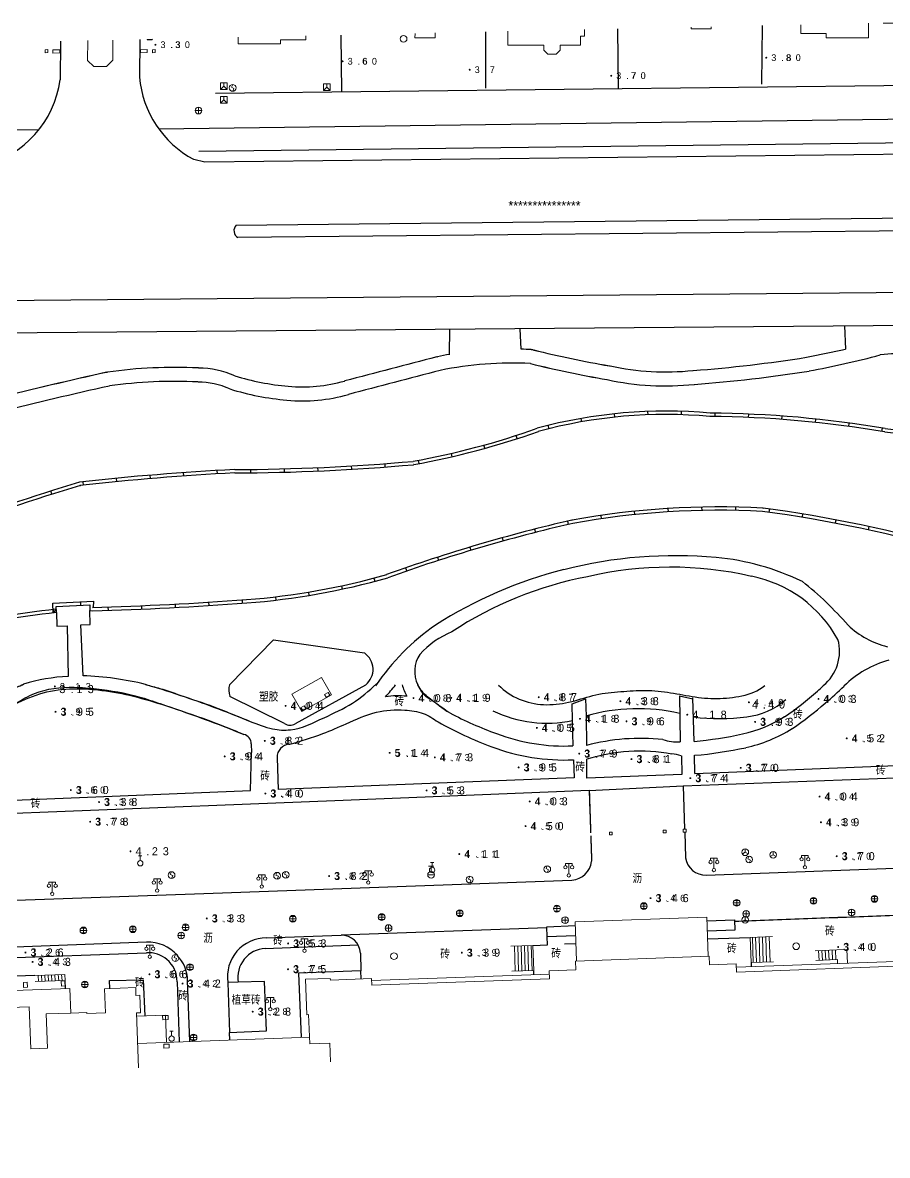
# Model space of a CAD drawing. Header units: metres. Extents: x 342272 to 345188, y 671156 to 672490.
# Drawn here: x 342982.9 to 343111.5, y 671813.3 to 671981.7 of the extents above; entities that cross this region are included whole.
import ezdxf

# ---------------------------------------------------------------- set-up
doc = ezdxf.new("R2010")
doc.units = ezdxf.units.M
doc.header["$LTSCALE"] = 0.5
doc.header["$MEASUREMENT"] = 0
doc.layers.add('00-地形', color=251, linetype='Continuous')
doc.layers.add('00-现状标高', color=2, linetype='Continuous', lineweight=0, plot=False)
for name, color, linetype, lineweight in [('公共设施纪念物', 8, 'Continuous', 0), ('普通房屋', 8, 'Continuous', 0), ('通讯及其他管线设施', 252, 'Continuous', 0)]:
    doc.layers.add(name, color=color, linetype=linetype, lineweight=lineweight)
doc.styles.add('Style-MCS_Chinese1', font='MCS_Chinese1.shx', dxfattribs={"bigfont": 'MCS_Chinese1big.shx'})
doc.styles.add('正等线体2.0', font='MCS_Chinese1.shx', dxfattribs={"height": 2, "bigfont": 'MCS_Chinese1big.shx'})
doc.styles.add('正等线体2.4', font='MCS_Chinese1.shx', dxfattribs={"height": 2.4, "bigfont": 'MCS_Chinese1big.shx'})
doc.styles.add('细等线体3.0', font='MCS_Chinese1.shx', dxfattribs={"height": 3, "bigfont": 'MCS_Chinese1big.shx'})

# ---------------------------------------------------------------- blocks, each defined once
blk = doc.blocks.new('174602_1')
at = {"layer": '通讯及其他管线设施', "linetype": 'Continuous', "lineweight": 0}
for p, q in [((-1, 1), (-1, -1)), ((1, 1), (-1, 1)), ((-1, -1), (0, 0)), ((0, 0), (0, 1)), ((0, 0), (1, -1)), ((1, -1), (1, 1)), ((-1, -1), (1, -1))]:
    blk.add_line(p, q, dxfattribs=at)
blk = doc.blocks.new('174200_1')
at = {"layer": '通讯及其他管线设施', "linetype": 'Continuous', "lineweight": 0}
for p, q in [((-1, 0), (1, 0)), ((0, 1), (0, -1))]:
    blk.add_line(p, q, dxfattribs=at)
blk.add_circle((0, 0), 1, dxfattribs=at)
blk = doc.blocks.new('174700_1')
at = {"layer": '通讯及其他管线设施', "linetype": 'Continuous', "lineweight": 0}
for p, q in [((0, 1), (-0.38, 0.18)), ((-0.38, 0.18), (0.38, -0.18)), ((0, -1), (0.38, -0.18))]:
    blk.add_line(p, q, dxfattribs=at)
blk.add_circle((0, 0), 1, dxfattribs=at)
blk = doc.blocks.new('155210')
at = {"layer": '公共设施纪念物', "linetype": 'Continuous', "lineweight": 0}
for p, q in [((-1, 2.9), (-1, 3.5)), ((-1, 3.5), (1, 3.5)), ((0, 0.5), (0, 3.5)), ((1, 3.5), (1, 2.9))]:
    blk.add_line(p, q, dxfattribs=at)
for centre in [(-1, 2.4), (0, 0), (1, 2.4)]:
    blk.add_circle(centre, 0.5, dxfattribs=at)
blk = doc.blocks.new('175200_1')
at = {"layer": '通讯及其他管线设施', "linetype": 'Continuous', "lineweight": 0}
for p, q in [((-1, 0), (1, 0)), ((-0.8, 2.6), (0.8, 2.6)), ((0, 1), (0, 2.6))]:
    blk.add_line(p, q, dxfattribs=at)
blk.add_circle((0, 0), 1, dxfattribs=at)
blk = doc.blocks.new('174201_1')
at = {"layer": '通讯及其他管线设施', "linetype": 'Continuous', "lineweight": 0}
for p, q in [((-1, 0), (1, 0)), ((-0.7, 0.7), (0.7, 0.7)), ((0, -1), (0, 1)), ((-0.7, -0.7), (0.7, -0.7))]:
    blk.add_line(p, q, dxfattribs=at)
blk.add_circle((0, 0), 1, dxfattribs=at)
blk = doc.blocks.new('174601_1')
at = {"layer": '通讯及其他管线设施', "linetype": 'Continuous', "lineweight": 0}
for q in [(-0.87, -0.5), (0, 1), (0.87, -0.5)]:
    blk.add_line((0, 0), q, dxfattribs=at)
blk.add_circle((0, 0), 1, dxfattribs=at)
blk = doc.blocks.new('213400_3')
at = {"layer": '00-现状标高', "linetype": 'Continuous', "lineweight": 0}
h = blk.add_hatch(color=256, dxfattribs=at)
edge = h.paths.add_edge_path()
edge.add_arc((0, 0), 0.3, 0, 360)
blk = doc.blocks.new('175300_1')
at = {"layer": '通讯及其他管线设施', "linetype": 'Continuous', "lineweight": 0}
for p, q in [((-0.5, 2.2), (0.5, 2.2)), ((0, 0.8), (0, 2.2))]:
    blk.add_line(p, q, dxfattribs=at)
blk.add_circle((0, 0), 0.8, dxfattribs=at)
blk = doc.blocks.new('174900_1')
at = {"layer": '通讯及其他管线设施', "linetype": 'Continuous', "lineweight": 0}
blk.add_circle((0, 0), 1, dxfattribs=at)

msp = doc.modelspace()

# ---------------------------------------------------------------- linework, layer by layer
at = {"layer": '00-地形', "lineweight": -3}
for p, q in [((343071.49, 671971.93), (343071.39, 671980.81)), ((343092.85, 671981.29), (343092.79, 671972.57)), ((343000.3, 671979.24), (343000.27, 671973.64)), ((343001.38, 671979.26), (343001.38, 671979.23)), ((343001.38, 671979.23), (343002.16, 671979.21)), ((343002.16, 671979.21), (343002.17, 671979.28)), ((343030.33, 671971.46), (343030.23, 671979.9)), ((343051.78, 671972), (343051.78, 671980.38)), ((342988.49, 671978.98), (342988.47, 671973.25)), ((343011.55, 671971.23), (343145.78, 671972.77)), ((343165.2, 671968.07), (343003.16, 671965.88)), ((342874.03, 671964.96), (342985.33, 671965.86)), ((343009.09, 671962.6), (343163.59, 671964.5)), ((343010, 671961.03), (343151.6, 671962.65)), ((343008.32, 671961.42), (343010, 671961.03)), ((343014.63, 671951.63), (343160.11, 671953.22)), ((343160.21, 671951.25), (343014.89, 671949.77)), ((343165.63, 671942.04), (342851.32, 671939.21)), ((343165.64, 671937.14), (342851, 671934.43)), ((343046.39, 671932.39), (343046.44, 671936.19)), ((343057.01, 671933.17), (343056.87, 671936.2)), ((343105.29, 671933.19), (343105.19, 671936.62)), ((343044.46, 671932.02), (343044.51, 671932.03)), ((343044.51, 671932.03), (343044.56, 671932.04)), ((343058.52, 671933.11), (343058.72, 671933.1)), ((343058.72, 671933.1), (343058.91, 671933.05)), ((343070.14, 671930.7), (343070.19, 671930.69)), ((343070.19, 671930.69), (343070.24, 671930.68)), ((342995.33, 671929.73), (342995.41, 671929.74)), ((342995.41, 671929.74), (342995.49, 671929.76)), ((343082.56, 671930), (343082.59, 671930)), ((343082.59, 671930), (343082.63, 671930.01)), ((343022.38, 671927.66), (343022.39, 671927.66)), ((343022.38, 671927.66), (343022.38, 671927.66)), ((343030.76, 671928.43), (343030.78, 671928.44)), ((343030.78, 671928.44), (343030.8, 671928.44)), ((343070.95, 671923.06), (343070.89, 671923.56)), ((343075.9, 671923.41), (343075.88, 671923.91)), ((343080.86, 671923.42), (343080.88, 671923.92)), ((343085.87, 671923.15), (343085.87, 671923.65)), ((343090.85, 671923.01), (343090.87, 671923.51)), ((343061.17, 671921.35), (343061.05, 671921.83)), ((343066.03, 671922.37), (343065.94, 671922.86)), ((343085.15, 671923.15), (343085.11, 671923.15)), ((343095.82, 671922.72), (343095.86, 671923.22)), ((343100.79, 671922.28), (343100.84, 671922.78)), ((343105.74, 671921.69), (343105.81, 671922.18)), ((343056.44, 671919.87), (343056.28, 671920.35)), ((343059.56, 671920.93), (343059.59, 671920.94)), ((343110.67, 671920.93), (343110.75, 671921.43)), ((343111.11, 671920.86), (343111.09, 671920.86)), ((343051.63, 671918.43), (343051.49, 671918.91)), ((343046.76, 671917.18), (343046.65, 671917.67)), ((343011.84, 671914.63), (343011.81, 671915.13)), ((343016.81, 671914.78), (343016.81, 671915.28)), ((343021.82, 671914.88), (343021.81, 671915.38)), ((343026.82, 671915.06), (343026.8, 671915.56)), ((343031.83, 671915.31), (343031.8, 671915.81)), ((343036.82, 671915.65), (343036.78, 671916.15)), ((343041.06, 671916), (343041.01, 671916)), ((343041.85, 671916.15), (343041.76, 671916.64)), ((342991.94, 671912.96), (342991.88, 671913.46)), ((342996.9, 671913.47), (342996.86, 671913.97)), ((343001.88, 671913.92), (343001.84, 671914.42)), ((343006.86, 671914.31), (343006.82, 671914.81)), ((343014.42, 671914.77), (343014.44, 671914.77)), ((342987.24, 671911.61), (342987.08, 671912.08)), ((342987.24, 671911.61), (342987.08, 671912.08)), ((342991.4, 671912.9), (342991.49, 671912.92)), ((343068.87, 671908.45), (343068.94, 671907.95)), ((343073.85, 671909.06), (343073.9, 671908.57)), ((343078.85, 671909.48), (343078.89, 671908.98)), ((343083.87, 671909.69), (343083.88, 671909.19)), ((343088.89, 671909.69), (343088.88, 671909.19)), ((343092.95, 671909.55), (343093, 671909.55)), ((343093.94, 671909.42), (343093.87, 671908.92)), ((343098.89, 671908.66), (343098.81, 671908.17)), ((343063.9, 671907.59), (343064.01, 671907.11)), ((343064.58, 671907.75), (343064.6, 671907.76)), ((343103.83, 671907.78), (343103.73, 671907.29)), ((343108.74, 671906.79), (343108.63, 671906.3)), ((343054.19, 671905.11), (343054.33, 671904.63)), ((343059.03, 671906.4), (343059.16, 671905.92)), ((343049.38, 671903.72), (343049.52, 671903.24)), ((343044.6, 671902.23), (343044.75, 671901.76)), ((343039.84, 671900.64), (343040.01, 671900.17)), ((343035.12, 671899.13), (343035.25, 671898.65)), ((343037.05, 671899.66), (343037.02, 671899.65)), ((343025.39, 671897.05), (343025.47, 671896.55)), ((343030.28, 671897.98), (343030.39, 671897.49)), ((342987.35, 671895.39), (342993.41, 671895.7)), ((342987.4, 671893.98), (342987.35, 671895.39)), ((342987.86, 671894.92), (342992.89, 671895.17)), ((342987.9, 671894), (342987.86, 671894.92)), ((342991.47, 671895.6), (342991.5, 671895.1)), ((342992.89, 671895.17), (342992.85, 671894.29)), ((342993.41, 671895.7), (342993.37, 671894.76)), ((342995.56, 671894.83), (342995.58, 671894.33)), ((343000.55, 671895.01), (343000.57, 671894.51)), ((343005.54, 671895.25), (343005.57, 671894.75)), ((343010.53, 671895.53), (343010.56, 671895.04)), ((343015.51, 671895.88), (343015.55, 671895.38)), ((343016.18, 671895.93), (343016.18, 671895.93)), ((343020.47, 671896.35), (343020.52, 671895.85)), ((342987.85, 671894.49), (342987.4, 671893.98)), ((342987.41, 671894.44), (342987.46, 671893.95)), ((342987.9, 671894), (342987.98, 671891.96)), ((342992.85, 671894.29), (342993.26, 671894.27)), ((342992.93, 671892.23), (342992.85, 671894.29)), ((342993.29, 671894.77), (342993.25, 671894.77)), ((342993.37, 671894.76), (342993.29, 671894.77)), ((342987.98, 671891.96), (342989.5, 671892.02)), ((342989.5, 671892.02), (342989.65, 671884.51)), ((342991.53, 671892.17), (342992.93, 671892.23)), ((342991.86, 671884.6), (342991.53, 671892.17)), ((343013.66, 671883.26), (343020.21, 671889.92)), ((343020.21, 671889.92), (343033.71, 671887.99)), ((343013.66, 671883.26), (343013.69, 671883.29)), ((343033.86, 671883.21), (343023.42, 671877.46)), ((343053.67, 671883.22), (343054, 671882.89)), ((343092.87, 671882.86), (343093.25, 671883.14)), ((343021.84, 671877.49), (343013.72, 671881.54)), ((343054, 671882.89), (343054.35, 671882.58)), ((343054.35, 671882.58), (343054.72, 671882.29)), ((343054.72, 671882.29), (343055.1, 671882.02)), ((343055.1, 671882.02), (343055.49, 671881.76)), ((343055.49, 671881.76), (343055.9, 671881.53)), ((343055.9, 671881.53), (343056.31, 671881.31)), ((343056.31, 671881.31), (343056.74, 671881.12)), ((343066.35, 671881.29), (343066.79, 671881.42)), ((343066.79, 671881.42), (343067.24, 671881.54)), ((343067.24, 671881.54), (343067.69, 671881.66)), ((343067.69, 671881.66), (343068.14, 671881.77)), ((343068.14, 671881.77), (343068.59, 671881.87)), ((343068.59, 671881.87), (343069.05, 671881.95)), ((343069.05, 671881.95), (343069.51, 671882.02)), ((343069.51, 671882.02), (343069.97, 671882.07)), ((343069.97, 671882.07), (343070.43, 671882.12)), ((343070.43, 671882.12), (343070.89, 671882.17)), ((343070.89, 671882.17), (343071.36, 671882.21)), ((343071.36, 671882.21), (343071.83, 671882.24)), ((343071.83, 671882.24), (343072.29, 671882.28)), ((343072.29, 671882.28), (343072.76, 671882.31)), ((343072.76, 671882.31), (343073.22, 671882.35)), ((343073.22, 671882.35), (343073.69, 671882.38)), ((343073.69, 671882.38), (343074.15, 671882.4)), ((343074.15, 671882.4), (343074.62, 671882.42)), ((343074.62, 671882.42), (343075.08, 671882.43)), ((343075.08, 671882.43), (343075.55, 671882.43)), ((343075.55, 671882.43), (343076.01, 671882.42)), ((343076.01, 671882.42), (343076.47, 671882.4)), ((343076.47, 671882.4), (343076.93, 671882.37)), ((343076.93, 671882.37), (343077.4, 671882.33)), ((343077.4, 671882.33), (343077.86, 671882.28)), ((343077.86, 671882.28), (343078.32, 671882.22)), ((343078.32, 671882.22), (343078.78, 671882.15)), ((343078.78, 671882.15), (343079.24, 671882.08)), ((343079.24, 671882.08), (343079.7, 671882)), ((343079.7, 671882), (343080.16, 671881.93)), ((343080.16, 671881.93), (343080.62, 671881.84)), ((343080.56, 671881.59), (343082.55, 671881.16)), ((343080.56, 671881.59), (343080.67, 671874.76)), ((343080.62, 671881.84), (343081.08, 671881.76)), ((343081.08, 671881.76), (343081.54, 671881.68)), ((343081.54, 671881.68), (343082, 671881.6)), ((343082, 671881.6), (343082.46, 671881.53)), ((343082.46, 671881.53), (343082.92, 671881.46)), ((343082.74, 671874.84), (343082.55, 671881.34)), ((343082.92, 671881.46), (343083.39, 671881.39)), ((343083.39, 671881.39), (343083.85, 671881.33)), ((343083.85, 671881.33), (343084.31, 671881.29)), ((343087.56, 671881.29), (343088.02, 671881.34)), ((343088.02, 671881.34), (343088.48, 671881.39)), ((343088.48, 671881.39), (343088.95, 671881.46)), ((343088.95, 671881.46), (343089.41, 671881.53)), ((343089.41, 671881.53), (343089.87, 671881.62)), ((343089.87, 671881.62), (343090.33, 671881.72)), ((343090.33, 671881.72), (343090.77, 671881.85)), ((343090.77, 671881.85), (343091.22, 671882)), ((343091.22, 671882), (343091.65, 671882.17)), ((343091.65, 671882.17), (343092.07, 671882.37)), ((343092.07, 671882.37), (343092.48, 671882.6)), ((343092.48, 671882.6), (343092.87, 671882.86)), ((343056.74, 671881.12), (343057.17, 671880.95)), ((343057.17, 671880.95), (343057.62, 671880.8)), ((343057.62, 671880.8), (343058.07, 671880.66)), ((343058.07, 671880.66), (343058.52, 671880.55)), ((343058.52, 671880.55), (343058.98, 671880.46)), ((343058.98, 671880.46), (343059.44, 671880.39)), ((343059.44, 671880.39), (343059.91, 671880.34)), ((343059.91, 671880.34), (343060.37, 671880.31)), ((343060.37, 671880.31), (343060.84, 671880.3)), ((343060.84, 671880.3), (343061.31, 671880.31)), ((343061.31, 671880.31), (343061.77, 671880.33)), ((343061.77, 671880.33), (343062.24, 671880.37)), ((343062.24, 671880.37), (343062.71, 671880.42)), ((343062.71, 671880.42), (343063.17, 671880.49)), ((343063.17, 671880.49), (343063.64, 671880.57)), ((343063.64, 671880.57), (343064.09, 671880.67)), ((343064.09, 671880.67), (343064.55, 671880.78)), ((343064.55, 671880.78), (343065, 671880.89)), ((343064.59, 671880.44), (343066.57, 671881.15)), ((343064.66, 671877.95), (343064.59, 671880.44)), ((343065, 671880.89), (343065.45, 671881.02)), ((343065.45, 671881.02), (343065.9, 671881.15)), ((343065.9, 671881.15), (343066.35, 671881.29)), ((343066.57, 671881.15), (343066.67, 671878.61)), ((343084.31, 671881.29), (343084.77, 671881.25)), ((343084.77, 671881.25), (343085.23, 671881.23)), ((343085.23, 671881.23), (343085.7, 671881.22)), ((343085.7, 671881.22), (343086.16, 671881.22)), ((343086.16, 671881.22), (343086.63, 671881.23)), ((343086.63, 671881.23), (343087.09, 671881.26)), ((343087.09, 671881.26), (343087.56, 671881.29)), ((343064.74, 671874.17), (343064.66, 671877.95)), ((343066.67, 671878.61), (343066.75, 671874.22)), ((343097.34, 671876.74), (343097.36, 671876.76)), ((343097.36, 671876.76), (343097.39, 671876.78)), ((343016.76, 671867.52), (343016.94, 671873.21)), ((343016.88, 671874.46), (343016.94, 671873.21)), ((343082.84, 671870.07), (343154.86, 671872.94)), ((343090.42, 671873.9), (343090.42, 671873.9)), ((343090.42, 671873.9), (343090.42, 671873.9)), ((343020.73, 671872.41), (343020.9, 671867.67)), ((343064.81, 671872.09), (343064.9, 671869.43)), ((343066.8, 671869.39), (343066.79, 671872.18)), ((343080.85, 671872.68), (343080.92, 671869.93)), ((343082.84, 671870.07), (343082.82, 671872.77)), ((343080.92, 671869.93), (343066.8, 671869.39)), ((343081.12, 671868.22), (343152.92, 671870.99)), ((343064.9, 671869.43), (343020.9, 671867.67)), ((343067.14, 671867.53), (343081.12, 671868.22)), ((343081.12, 671868.22), (343081.34, 671861.76)), ((342957.36, 671865.11), (342986.49, 671866.28)), ((342986.49, 671866.28), (343016.76, 671867.52)), ((343029.31, 671866.05), (343067.14, 671867.56)), ((342989.2, 671864.47), (343029.31, 671866.05)), ((342956.39, 671863.17), (342989.2, 671864.47)), ((343081.35, 671861.33), (343081.48, 671857.52)), ((343084.54, 671854.94), (343140.13, 671856.98)), ((343011.2, 671852.27), (343064.58, 671854.21)), ((342959.36, 671850.41), (343011.2, 671852.27)), ((343084.66, 671848.15), (343088.75, 671848.3)), ((343088.75, 671848.3), (343088.82, 671846.76)), ((343019.15, 671845.6), (343030.26, 671846)), ((343060.85, 671847.09), (343030.26, 671846)), ((343060.84, 671847.28), (343065.08, 671847.44)), ((343060.89, 671845.76), (343060.84, 671847.28)), ((343088.82, 671846.76), (343084.72, 671846.61)), ((343001.28, 671844.97), (342966.14, 671843.68)), ((343018.94, 671844.05), (343032.78, 671844.56)), ((343058.76, 671844.49), (343060.92, 671844.59)), ((343065.13, 671845.91), (343060.89, 671845.76)), ((343060.92, 671844.59), (343060.89, 671845.76)), ((343063.49, 671844.72), (343065.17, 671844.77)), ((343084.76, 671845.46), (343091.08, 671845.67)), ((342965.17, 671842.09), (343001.31, 671843.4)), ((343033.11, 671843.35), (343033.18, 671840.7)), ((343091.22, 671841.95), (343091.24, 671841.32)), ((342984.71, 671840.03), (342965.35, 671839.36)), ((342989.24, 671838.09), (342989.2, 671839.28)), ((342995.8, 671839.26), (343000.81, 671839.36)), ((342995.85, 671838.08), (342995.8, 671839.26)), ((343000.81, 671839.36), (343001.04, 671834.01)), ((343007.76, 671830.21), (343007.42, 671839.27)), ((343033.18, 671840.7), (343023.93, 671840.38)), ((343023.93, 671840.38), (343024.31, 671830.81)), ((343033.23, 671839.51), (343033.18, 671840.7)), ((343058.92, 671840.15), (343058.9, 671840.76)), ((343005.85, 671839.1), (343006.14, 671830.15)), ((343014.93, 671839.02), (343013.38, 671839)), ((343013.38, 671839), (343013.63, 671831.52)), ((343018.85, 671839.12), (343014.93, 671839.02)), ((343019.13, 671831.78), (343018.85, 671839.12)), ((343013.63, 671831.52), (343019.13, 671831.78)), ((343013.69, 671830.42), (343013.63, 671831.52))]:
    msp.add_line(p, q, dxfattribs=at)
for centre, radius, start, end in [((342973.4, 671975.28), 15.2, 283.7393, 352.3336), ((343015.43, 671974.86), 15.21, 184.6107, 242.11), ((343015.52, 671950.81), 1.21, 137.1499, 238.741), ((343764.52, 669153.74), 2870.08, 104.52991, 104.81194), ((343764.33, 669154.48), 2869.31, 104.52988, 104.81197), ((343055.66, 671878.7), 54.49, 99.7881, 101.7502), ((343055.66, 671878.7), 54.49, 99.788, 101.7503), ((343055.66, 671878.7), 54.49, 86.9867, 88.5746), ((343055.66, 671878.7), 54.49, 86.9867, 88.5746), ((343096.61, 672085.04), 156.59, 256.0704, 260.2687), ((343096.61, 672085.03), 156.59, 256.0704, 260.2687), ((343067.66, 672131.35), 201.9, 274.2508, 279.0699), ((343067.66, 672131.35), 201.9, 274.2508, 279.0699), ((343069.29, 672090.72), 161.59, 280.7704, 282.8724), ((343069.29, 672090.72), 161.59, 280.7704, 282.8724), ((343069.29, 672090.72), 163.67, 280.7595, 284.5628), ((343069.29, 672090.72), 163.67, 280.7595, 284.5628), ((343113.02, 671914.98), 17.52, 69.3514, 98.4617), ((343113.02, 671914.98), 17.52, 69.3514, 98.4616), ((343005.51, 671858.38), 72.08, 87.2144, 97.9928), ((343005.51, 671858.38), 72.08, 87.2145, 97.9927), ((343008.96, 671916.95), 13.42, 65.8931, 89.7668), ((343008.96, 671916.95), 13.42, 65.8931, 89.7668), ((343055.66, 671878.7), 52.41, 86.9868, 101.7502), ((343055.66, 671878.7), 52.41, 86.9867, 101.7503), ((343096.61, 672085.04), 158.67, 256.0704, 260.2687), ((343096.61, 672085.03), 158.67, 256.0704, 260.2687), ((343078.49, 671968.16), 38.37, 257.5853, 276.0951), ((343078.49, 671968.16), 38.37, 257.5853, 276.0951), ((343144.24, 671262.21), 683.93, 102.57567, 103.97752), ((343144.24, 671262.19), 683.94, 102.57569, 103.9775), ((343025.83, 671966.62), 39.11, 253.0659, 264.9315), ((343025.83, 671966.62), 39.11, 253.0659, 264.9315), ((343764.24, 669154.83), 2866.87, 104.52986, 104.81199), ((343764.33, 669154.48), 2867.23, 104.52988, 104.81197), ((343078.49, 671968.16), 40.45, 257.5853, 276.0951), ((343078.49, 671968.16), 40.45, 257.5853, 276.0951), ((343067.66, 672131.35), 203.98, 274.2508, 279.0785), ((343067.66, 672131.35), 203.98, 274.2508, 279.0785), ((343144.24, 671262.21), 681.84, 102.57567, 103.97823), ((343144.24, 671262.19), 681.86, 102.57569, 103.97821), ((343005.51, 671858.38), 70, 87.1752, 97.9927), ((343005.51, 671858.38), 70, 87.1752, 97.9927), ((343008.96, 671916.95), 11.34, 65.2703, 89.9929), ((343008.96, 671916.95), 11.34, 65.2703, 89.9929), ((343025.83, 671966.62), 41.19, 252.8745, 264.9315), ((343025.83, 671966.62), 41.19, 252.8745, 264.9315), ((343024.5, 671950.39), 22.83, 264.6829, 285.9017), ((343024.5, 671950.39), 24.91, 264.6829, 285.9017), ((343024.5, 671950.39), 24.91, 264.6829, 285.9017), ((343078.51, 671851.15), 72.81, 84.762, 105.1936), ((343078.51, 671851.15), 72.31, 84.762, 105.1936), ((343084.08, 671763), 160.66, 80.2919, 89.6183), ((343084.08, 671763), 160.16, 80.2919, 89.6183), ((343019.74, 672033.3), 118.72, 280.3002, 289.5292), ((343019.74, 672033.3), 119.22, 280.3002, 289.5292), ((343095.66, 671800.66), 121.18, 64.0441, 82.6741), ((343095.66, 671800.66), 121.68, 64.0441, 82.6741), ((343033.83, 671532.76), 383, 92.9057, 96.3681), ((343013.35, 672226.3), 311.04, 270.1968, 275.0947), ((343013.35, 672226.3), 311.54, 270.1968, 275.0947), ((343072.35, 671643.09), 282.18, 106.682, 111.1041), ((343033.83, 671532.76), 382.5, 92.9057, 96.3681), ((343072.35, 671643.09), 281.68, 106.682, 111.1041), ((343086.55, 671785.82), 123.89, 87.0353, 100.2038), ((343086.55, 671785.82), 123.39, 87.0353, 100.2038), ((343065.1, 671704.13), 206.8, 74.0786, 82.2666), ((343065.1, 671704.13), 207.3, 74.0786, 82.2666), ((343119.1, 671671.43), 242.53, 102.9922, 109.7826), ((343119.1, 671671.43), 242.03, 102.9922, 109.7826), ((343080.03, 671834.63), 67.83, 84.9144, 104.2332), ((343082.43, 671864.65), 37.72, 64.2022, 84.499), ((343079.79, 671836.27), 66.19, 104.3781, 122.4365), ((343079.25, 671846.87), 53.88, 77.0879, 103.2337), ((343007.88, 672002.55), 106.95, 274.4492, 285.8269), ((343007.88, 672002.55), 107.45, 274.4492, 285.8269), ((343077.23, 671844.83), 55.46, 100.7206, 123.371), ((343087.63, 671880.92), 18.83, 28.8126, 78.8063), ((343067.19, 671858.72), 50.93, 40.9728, 51.567), ((342981.17, 672361.73), 467.11, 271.4814, 274.2976), ((342981.17, 672361.73), 467.61, 271.4814, 274.2976), ((343009.28, 671700.35), 195.32, 96.3003, 101.3198), ((343009.28, 671700.35), 194.82, 96.3003, 101.3198), ((343064.18, 671863.55), 34.82, 124.8405, 145.7922), ((343114.74, 671901.83), 13.31, 226.8837, 255.8772), ((343051.85, 671878.83), 13.34, 112.581, 137.8592), ((343097.81, 671888.23), 6.57, 309.0767, 15.6511), ((343032.05, 671885.55), 2.95, 308.8777, 55.7428), ((343045.66, 671885.27), 4.48, 145.8283, 206.9254), ((343115.61, 671872.4), 15.02, 105.0895, 134.7366), ((342990.84, 671858.27), 26.26, 92.6092, 107.3129), ((342990.21, 671838.25), 46.38, 76.3249, 87.9575), ((343016.11, 671882.48), 2.57, 162.2082, 201.3763), ((343032.28, 671884.69), 2.17, 316.7173, 318.2566), ((343018.49, 671898.96), 25.33, 316.3811, 321.646), ((343050, 671886.82), 11.27, 198.4815, 207.8289), ((343093.36, 671891.31), 11.87, 310.6841, 316.395), ((343075.09, 671913.18), 42.47, 309.7509, 314.8503), ((343038.72, 671867.04), 14.57, 84.8657, 97.4699), ((343071.01, 671915.94), 45.12, 303.9579, 311.8141), ((343074.41, 671851.35), 28.34, 77.3672, 105.8529), ((343089.34, 671889.08), 10.66, 276.6528, 311.2467), ((343068.22, 671919.56), 51.78, 304.2868, 311.086), ((343068.22, 671919.56), 51.78, 304.2868, 311.086), ((343071.27, 671925.81), 52.93, 242.0009, 250.246), ((343060.85, 671895.95), 18.4, 244.0712, 281.9369), ((343086.55, 671908.25), 30.03, 262.5869, 277.7132), ((343085.75, 671895.1), 19.6, 282.4253, 302.2533), ((343022.65, 671878.64), 1.41, 234.5998, 302.8739), ((343074.47, 671931.33), 61.32, 240.93, 249.1611), ((343085.75, 671895.1), 21.7, 282.4253, 302.2533), ((343085.75, 671895.1), 21.7, 282.4253, 302.2533), ((343015.47, 671874.5), 1.41, 358.5413, 76.5263), ((343063.55, 671903.22), 29.07, 249.5033, 272.3292), ((343074.8, 671844.35), 30.94, 83.8597, 105.0845), ((343080.38, 671882.2), 7.45, 252.2995, 272.2805), ((343077.61, 671932.45), 57.84, 275.0834, 282.3362), ((343022.67, 671872.47), 1.95, 92.0979, 181.7667), ((343063.5, 671903.2), 31.13, 249.6062, 272.4067), ((343074.72, 671846.73), 26.65, 79.8443, 107.3152), ((343079.33, 671868.83), 4.14, 68.5107, 88.8163), ((343077.67, 671933.32), 60.77, 274.8604, 282.1132), ((343077.67, 671933.32), 60.77, 274.8604, 282.1132), ((343064.36, 671857.37), 3.17, 274.0685, 353.2361), ((343084.47, 671857.97), 3.03, 188.5338, 271.2809), ((343030.33, 671843.22), 2.79, 2.6709, 91.547), ((343030.33, 671843.22), 2.79, 2.6708, 91.5471), ((343001.53, 671839.14), 5.84, 41.6409, 92.4724), ((343019.13, 671839.8), 5.8, 89.794, 187.9665), ((343019.13, 671839.8), 5.8, 89.7939, 187.9665), ((343001.58, 671839.16), 4.25, 49.6109, 93.7545), ((343001.78, 671839.15), 5.64, 1.2311, 43.2789), ((343019.21, 671839.73), 4.33, 93.5258, 189.4232), ((343001.79, 671839.23), 4.06, 358.1464, 51.2628)]:
    msp.add_arc(centre, radius, start, end, dxfattribs=at)
for points in [[(342977.91, 671880.7), (342978.9, 671881.28), (342980.56, 671882.24), (342982.32, 671883.05), (342983.03, 671883.34)], [(343001.17, 671883.31), (343001.27, 671883.28), (343003.26, 671882.73), (343006.88, 671881.52), (343011.97, 671879.74), (343015.16, 671878.45), (343016.72, 671877.82)], [(343016.72, 671877.82), (343020.06, 671876.7), (343022.71, 671876.57), (343027.71, 671878.36), (343031.93, 671880.53), (343035.51, 671883.38)], [(343046.41, 671879.07), (343045.58, 671879.56), (343044.2, 671880.63), (343042.45, 671881.91), (343041.85, 671882.9), (343041.67, 671883.24)], [(342978.98, 671878.84), (342981.92, 671880.54), (342984.64, 671881.97), (342990.55, 671882.88), (342993.88, 671882.65), (343000.17, 671881.48), (343003.31, 671880.46), (343009.69, 671878.27), (343012.77, 671877.1), (343015.8, 671875.87)], [(343022.6, 671874.41), (343027.55, 671876.01), (343030.99, 671877.46), (343035.53, 671879.19), (343039.7, 671879.5), (343042.47, 671878.99), (343044.67, 671877.73)], [(343067.14, 671867.53), (343067.21, 671865.43), (343067.29, 671863.33), (343067.36, 671861.23)], [(343067.37, 671860.8), (343067.42, 671859.53), (343067.46, 671858.26), (343067.5, 671857)], [(343088.75, 671848.1), (343099.01, 671848.48), (343109.26, 671848.86), (343119.51, 671849.25)]]:
    msp.add_spline(points, degree=3, dxfattribs=at)
for points, knots in [([(342977.91, 671880.7), (342978.9, 671881.28), (342980.56, 671882.24), (342982.32, 671883.05), (342983.03, 671883.34)], [0, 0, 0, 0, 0.602189, 1, 1, 1, 1]), ([(343001.17, 671883.31), (343001.27, 671883.28), (343003.26, 671882.73), (343006.88, 671881.52), (343011.97, 671879.74), (343015.16, 671878.45), (343016.72, 671877.82)], [0, 0, 0, 0, 0.01965, 0.37396, 0.694611, 1, 1, 1, 1]), ([(343046.41, 671879.07), (343045.58, 671879.56), (343044.2, 671880.63), (343042.45, 671881.91), (343041.85, 671882.9), (343041.67, 671883.24)], [0, 0, 0, 0, 0.454946, 0.821878, 1, 1, 1, 1]), ([(342978.98, 671878.84), (342981.92, 671880.54), (342984.64, 671881.97), (342990.55, 671882.88), (342993.88, 671882.65), (343000.17, 671881.48), (343003.31, 671880.46), (343009.69, 671878.27), (343012.77, 671877.1), (343015.8, 671875.87)], [0, 0, 0, 0, 0.25, 0.25, 0.5, 0.5, 0.75, 0.75, 1, 1, 1, 1])]:
    msp.add_open_spline(points, degree=3, knots=knots, dxfattribs=at)
for points in [[(343067.14, 671867.53), (343067.21, 671865.43), (343067.29, 671863.33), (343067.36, 671861.23)], [(343067.37, 671860.8), (343067.42, 671859.53), (343067.46, 671858.26), (343067.5, 671857)], [(343088.75, 671848.1), (343099.01, 671848.48), (343109.26, 671848.86), (343119.51, 671849.25)]]:
    msp.add_open_spline(points, degree=3, dxfattribs=at)
at = {"layer": '普通房屋', "lineweight": 0}
for p, q in [((343055.51, 671844.4), (343058.76, 671844.49)), ((343056.01, 671844.42), (343056.14, 671840.68)), ((343056.51, 671844.43), (343056.64, 671840.69)), ((343057.01, 671844.44), (343057.14, 671840.71)), ((343057.51, 671844.46), (343057.64, 671840.72)), ((343058.01, 671844.47), (343058.14, 671840.74)), ((343058.51, 671844.49), (343058.64, 671840.75)), ((343058.76, 671844.49), (343058.9, 671840.76)), ((343091.08, 671845.67), (343094.4, 671845.8)), ((343091.22, 671841.95), (343091.08, 671845.67)), ((343091.54, 671841.96), (343091.41, 671845.69)), ((343092.04, 671841.98), (343091.9, 671845.71)), ((343092.54, 671842), (343092.4, 671845.72)), ((343093.04, 671842.02), (343092.9, 671845.74)), ((343093.54, 671842.04), (343093.4, 671845.76)), ((343094.04, 671842.06), (343093.9, 671845.78)), ((343104, 671843.84), (343100.76, 671843.7)), ((343101.33, 671842.26), (343101.26, 671843.72)), ((343101.83, 671842.28), (343101.76, 671843.74)), ((343102.33, 671842.3), (343102.26, 671843.77)), ((343102.83, 671842.32), (343102.76, 671843.79)), ((343103.33, 671842.34), (343103.26, 671843.81)), ((343103.83, 671842.37), (343103.76, 671843.83)), ((343094.54, 671842.07), (343091.22, 671841.95)), ((343100.83, 671842.23), (343104.07, 671842.38)), ((342989.14, 671840.18), (342984.68, 671840.03)), ((342984.74, 671839.12), (342989.2, 671839.28)), ((342985.24, 671839.14), (342985.18, 671840.04)), ((342985.74, 671839.16), (342985.68, 671840.06)), ((342986.24, 671839.18), (342986.18, 671840.08)), ((342986.74, 671839.19), (342986.68, 671840.1)), ((342987.24, 671839.21), (342987.18, 671840.11)), ((342987.74, 671839.23), (342987.68, 671840.13)), ((342988.24, 671839.24), (342988.18, 671840.15)), ((342988.74, 671839.26), (342988.68, 671840.16)), ((342989.2, 671839.28), (342989.14, 671840.18)), ((343058.9, 671840.76), (343055.64, 671840.67)), ((342999.99, 671829.92), (343025.53, 671830.85))]:
    msp.add_line(p, q, dxfattribs=at)
at = {"layer": '普通房屋', "lineweight": 0, "flags": 128}
for points in [[(343085.3, 671981.12), (343085.3, 671980.82), (343082.3, 671980.82), (343082.3, 671981.05)], [(343108.67, 671981.64), (343108.67, 671979.49), (343102.37, 671979.5), (343102.37, 671980.11), (343098.61, 671980.12), (343098.61, 671981.41)], [(343113.24, 671981.74), (343113.24, 671981.68), (343110.85, 671981.68)], [(342992.55, 671976.13), (342993.46, 671975.24), (342995.36, 671975.2), (342996.27, 671976.15), (342996.28, 671979.15)], [(342992.56, 671979.07), (342992.55, 671976.13)], [(343014.95, 671979.56), (343014.95, 671978.6), (343021.25, 671978.59), (343021.25, 671979.2), (343025.01, 671979.19), (343025.01, 671979.78)], [(343044.24, 671980.21), (343044.23, 671979.46), (343041.23, 671979.48), (343041.24, 671980.14)], [(343055.06, 671978.41), (343060.39, 671978.41), (343060.39, 671977.65), (343061, 671977.04), (343062.22, 671977.04), (343062.83, 671977.65), (343062.83, 671978.41), (343065.83, 671978.41), (343065.83, 671979.75), (343066.43, 671979.75), (343066.43, 671980.7)], [(343055.06, 671980.45), (343055.06, 671978.41)], [(342986.22, 671977.7), (342986.21, 671977.27), (342986.64, 671977.29)], [(342986.64, 671977.29), (342986.65, 671977.73), (342986.22, 671977.7)], [(342987.37, 671977.67), (342988.39, 671977.71), (342988.39, 671977.26)], [(342988.39, 671977.26), (342987.38, 671977.22), (342987.37, 671977.67)], [(343000.39, 671977.7), (343001.41, 671977.74), (343001.41, 671977.3)], [(343001.41, 671977.3), (343000.4, 671977.26), (343000.39, 671977.7)], [(343002.18, 671977.69), (343002.17, 671977.26), (343002.6, 671977.28)], [(343002.6, 671977.28), (343002.61, 671977.72), (343002.18, 671977.69)], [(343024.39, 671879.29), (343022.9, 671881.86), (343027.34, 671884.32)], [(343027.34, 671884.32), (343028.84, 671881.75), (343024.39, 671879.29)], [(343027.76, 671881.8), (343028.03, 671881.4), (343028.57, 671881.69), (343028.3, 671882.1), (343027.76, 671881.8)], [(343024.21, 671879.83), (343024.47, 671879.43), (343025.01, 671879.72), (343024.75, 671880.12), (343024.21, 671879.83)], [(343070.14, 671861.35), (343070.14, 671860.92), (343070.58, 671860.92), (343070.58, 671861.35), (343070.14, 671861.35)], [(343078.14, 671861.66), (343078.14, 671861.23), (343078.58, 671861.23), (343078.58, 671861.66), (343078.14, 671861.66)], [(343081.12, 671861.77), (343081.12, 671861.33), (343081.56, 671861.33), (343081.56, 671861.76), (343081.12, 671861.77)], [(343065.27, 671842.18), (343065.05, 671848), (343084.64, 671848.71), (343084.85, 671842.89)], [(343089.06, 671840.54), (343089.02, 671841.74), (343085.05, 671841.6), (343085, 671842.9), (343065.12, 671842.17), (343065.16, 671840.87), (343061.2, 671840.73), (343061.24, 671839.53), (343034.8, 671838.57), (343034.76, 671839.57), (343028.65, 671839.34), (343028.64, 671839.59), (343024.97, 671839.46), (343025.16, 671834.19), (343025.41, 671834.2), (343025.57, 671829.85), (343028.57, 671829.96), (343028.67, 671827.18)], [(343112.51, 671813.88), (343120.26, 671813.27), (343126.32, 671813.49), (343126.03, 671821.55), (343125.78, 671821.55), (343125.62, 671825.89), (343122.62, 671825.78), (343122.35, 671833.38), (343125.34, 671833.49), (343125.18, 671837.84), (343125.43, 671837.84), (343125.24, 671843.11), (343121.58, 671842.98), (343121.58, 671842.73), (343115.47, 671842.5), (343115.5, 671841.51), (343089.06, 671840.54)], [(343104, 671843.84), (343105.48, 671843.9), (343105.55, 671841.84)], [(343089.04, 671841.24), (343115.48, 671842.2)], [(343104.09, 671841.79), (343104.07, 671842.38)], [(342988.64, 671838.45), (342988.62, 671839.19), (342989.2, 671839.22), (342989.22, 671838.48), (342988.64, 671838.45)], [(343034.77, 671839.27), (343061.22, 671840.23)], [(343000.12, 671826.3), (342999.82, 671834.47), (343000.42, 671834.49), (343000.33, 671837.09), (342999.73, 671837.07), (342999.69, 671838.22), (342995.05, 671838.05), (342995.18, 671834.48), (342992.42, 671834.38), (342992.42, 671834.52), (342990.05, 671834.43), (342989.91, 671838.11), (342964.83, 671837.2)], [(342983.01, 671838.24), (342982.99, 671838.98), (342983.57, 671839.01), (342983.59, 671838.27), (342983.01, 671838.24)], [(342964.97, 671833.52), (342968.63, 671833.66), (342968.82, 671828.56), (342971.3, 671828.65), (342971.07, 671834.89), (342983.86, 671835.36), (342984.09, 671829.11), (342986.57, 671829.2), (342986.38, 671834.3), (342990.05, 671834.43)], [(342999.84, 671833.97), (343004.14, 671834.13), (343004.29, 671830.08)], [(343003.72, 671833.45), (343004.54, 671833.48), (343004.52, 671834.08), (343003.7, 671834.05), (343003.72, 671833.45)], [(343003.87, 671829.21), (343004.69, 671829.24), (343004.68, 671829.83), (343003.86, 671829.8), (343003.87, 671829.21)]]:
    msp.add_lwpolyline(points, dxfattribs=at)

# ---------------------------------------------------------------- block references
at = {"layer": '00-现状标高', "lineweight": 0, "xscale": 0.5, "yscale": 0.5, "zscale": 0.5}
for p in [(343002.63, 671978.45), (343030.47, 671975.99), (343093.48, 671976.52), (343049.37, 671974.73), (343070.42, 671973.84), (342987.67, 671883.01), (343041.01, 671881.28), (343046.62, 671881.31), (343059.64, 671881.41), (343021.99, 671880.12), (343071.79, 671880.81), (343090.9, 671880.65), (343101.25, 671881.15), (342987.77, 671879.24), (343065.77, 671878.2), (343072.7, 671877.82), (343081.73, 671878.81), (343059.36, 671876.85), (343091.82, 671877.74), (343018.9, 671874.92), (343105.45, 671875.29), (343037.47, 671873.13), (343065.66, 671873.02), (343012.93, 671872.61), (343044.19, 671872.46), (343073.43, 671872.2), (343056.65, 671870.97), (343089.68, 671870.9), (343082.19, 671869.37), (342990.05, 671867.6), (343018.98, 671867.08), (343042.96, 671867.54), (343101.41, 671866.63), (342994.24, 671865.82), (343058.3, 671865.91), (342992.92, 671862.89), (343101.61, 671862.81), (343057.68, 671862.24), (342998.92, 671858.49), (343047.82, 671858.08), (343103.96, 671857.76), (343028.46, 671854.81), (343076.27, 671851.52), (343010.27, 671848.5), (343022.37, 671844.78), (343104.18, 671844.26), (342983.3, 671843.44), (343048.2, 671843.42), (342984.36, 671842.04), (343022.35, 671840.95), (343001.74, 671840.2), (343006.66, 671838.82), (343017.1, 671834.64)]:
    msp.add_blockref('213400_3', p, dxfattribs=at)
at = {"layer": '公共设施纪念物', "lineweight": 0, "xscale": 0.5, "yscale": 0.5, "zscale": 0.5}
for p in [(343099.23, 671856.11), (343064.11, 671854.91), (343085.69, 671855.7), (343002.89, 671852.64), (343018.45, 671853.24), (343034.29, 671853.84), (342987.29, 671852.16), (343001.79, 671842.8), (343024.8, 671843.7), (343019.72, 671834.99)]:
    msp.add_blockref('155210', p, dxfattribs=at)
at = {"layer": '通讯及其他管线设施', "lineweight": 0, "xscale": 0.5, "yscale": 0.5, "zscale": 0.5}
for name, p in [('174900_1', (343039.54, 671979.34)), ('174602_1', (343012.79, 671972.27)), ('174700_1', (343014.12, 671972.03)), ('174602_1', (343028.11, 671972.13)), ('174602_1', (343012.79, 671970.27)), ('174200_1', (343009.04, 671968.66)), ('175300_1', (343000.38, 671856.71)), ('174601_1', (343090.36, 671858.35)), ('174700_1', (343090.93, 671857.27)), ('174601_1', (343094.51, 671857.97)), ('175200_1', (343043.63, 671855)), ('175300_1', (343043.78, 671855.71)), ('174700_1', (343060.91, 671855.83)), ('174700_1', (343005.03, 671854.96)), ('174700_1', (343020.72, 671854.86)), ('174700_1', (343022.01, 671855)), ('174700_1', (343049.37, 671854.28)), ('174201_1', (343089.08, 671850.82)), ('174201_1', (343100.5, 671851.13)), ('174201_1', (343109.57, 671851.41)), ('174201_1', (343047.89, 671849.28)), ('174201_1', (343062.35, 671849.96)), ('174201_1', (343075.28, 671850.35)), ('174200_1', (343090.49, 671849.2)), ('174200_1', (343106.17, 671849.38)), ('174201_1', (343007.12, 671847.18)), ('174201_1', (343023.07, 671848.46)), ('174201_1', (343036.28, 671848.71)), ('174200_1', (343063.55, 671848.25)), ('174601_1', (343090.34, 671848.29)), ('174201_1', (342991.92, 671846.73)), ('174201_1', (342999.26, 671846.9)), ('174200_1', (343006.45, 671845.96)), ('174200_1', (343037.31, 671847.07)), ('174900_1', (343097.93, 671844.37)), ('174700_1', (343005.59, 671842.62)), ('174900_1', (343038.11, 671842.89)), ('174201_1', (343007.77, 671841.26)), ('174201_1', (342992.12, 671838.68)), ('175300_1', (343005.03, 671830.63)), ('174201_1', (343008.31, 671830.8))]:
    msp.add_blockref(name, p, dxfattribs=at)

# ---------------------------------------------------------------- texts
at = {"layer": '00-地形', "lineweight": -3}
for s, height, style, p in [('***************', 1.375, 'Style-MCS_Chinese1', (343055.13, 671953.84)), ('塑胶', 1.25, '细等线体3.0', (343018.04, 671880.78)), ('砖', 1.25, '细等线体3.0', (343038.18, 671880.08)), ('砖', 1.25, '细等线体3.0', (343097.47, 671878.14)), ('砖', 1.25, '细等线体3.0', (343065.09, 671870.32)), ('砖', 1.25, '细等线体3.0', (343109.79, 671869.83)), ('砖', 1.25, '细等线体3.0', (343018.23, 671869.01)), ('砖', 1.25, '细等线体3.0', (342984.1, 671864.88)), ('沥', 1.25, '细等线体3.0', (343073.59, 671853.76)), ('沥', 1.25, '细等线体3.0', (343009.75, 671844.87)), ('砖', 1.25, '细等线体3.0', (343102.22, 671845.92)), ('砖', 1.25, '细等线体3.0', (343020.14, 671844.52)), ('砖', 1.25, '细等线体3.0', (343087.64, 671843.33)), ('砖', 1.25, '细等线体3.0', (343044.99, 671842.5)), ('砖', 1.25, '细等线体3.0', (343061.51, 671842.6)), ('砖', 1.25, '细等线体3.0', (342999.57, 671838.25)), ('砖', 1.25, '细等线体3.0', (343006.02, 671836.3)), ('植草砖', 1.25, '细等线体3.0', (343013.96, 671835.69))]:
    msp.add_text(s, height=height, dxfattribs=dict(at, style=style)).set_placement(p)
at = {"layer": '00-现状标高', "lineweight": 0, "attachment_point": 4, "line_spacing_factor": 0.722892}
for s, insert, char_height, style in [('\\T1.952;3.30', (343003.38, 671978.45), 1, '正等线体2.0'), ('\\T2.010;3.3', (343003.38, 671978.45), 1, '正等线体2.0'), ('\\T1.940;3.60', (343031.22, 671975.99), 1, '正等线体2.0'), ('\\T1.991;3.6', (343031.22, 671975.99), 1, '正等线体2.0'), ('\\T1.952;3.80', (343094.23, 671976.52), 1, '正等线体2.0'), ('\\T2.010;3.8', (343094.23, 671976.52), 1, '正等线体2.0'), ('\\T2.010;3.7', (343050.12, 671974.73), 1, '正等线体2.0'), ('\\T1.952;3.70', (343071.17, 671973.84), 1, '正等线体2.0'), ('\\T2.010;3.7', (343071.17, 671973.84), 1, '正等线体2.0'), ('\\T1.891;3.13', (342988.34, 671882.61), 1.2, '正等线体2.4'), ('\\T2.069;3.13', (342988.42, 671883.01), 1, '正等线体2.0'), ('\\T1.952;4.08', (343041.76, 671881.27), 1, '正等线体2.0'), ('\\T1.794;4.08', (343041.76, 671881.27), 1.2, '正等线体2.4'), ('\\T2.069;4.19', (343047.37, 671881.31), 1, '正等线体2.0'), ('\\T1.891;4.19', (343047.37, 671881.31), 1.2, '正等线体2.4'), ('\\T1.816;4.87', (343060.39, 671881.41), 1.2, '正等线体2.4'), ('\\T1.979;4.87', (343060.39, 671881.41), 1, '正等线体2.0'), ('\\T1.979;4.38', (343072.54, 671880.81), 1, '正等线体2.0'), ('\\T1.816;4.38', (343072.54, 671880.81), 1.2, '正等线体2.4'), ('\\T1.794;4.03', (343102, 671881.15), 1.2, '正等线体2.4'), ('\\T1.952;4.03', (343102, 671881.15), 1, '正等线体2.0'), ('\\T1.979;3.95', (342988.52, 671879.24), 1, '正等线体2.0'), ('\\T1.816;3.95', (342988.52, 671879.24), 1.2, '正等线体2.4'), ('\\T1.952;4.04', (343022.74, 671880.12), 1, '正等线体2.0'), ('\\T1.794;4.04', (343022.74, 671880.12), 1.2, '正等线体2.4'), ('\\T1.794;4.40', (343091.37, 671880.31), 1.2, '正等线体2.4'), ('\\T1.952;4.40', (343091.65, 671880.65), 1, '正等线体2.0'), ('\\T1.891;4.18', (343066.52, 671878.2), 1.2, '正等线体2.4'), ('\\T2.069;4.18', (343066.52, 671878.2), 1, '正等线体2.0'), ('\\T1.966;3.96', (343073.45, 671877.82), 1, '正等线体2.0'), ('\\T1.805;3.96', (343073.45, 671877.82), 1.2, '正等线体2.4'), ('\\T1.891;4.18', (343082.48, 671878.81), 1.2, '正等线体2.4'), ('\\T1.979;3.93', (343092.57, 671877.74), 1, '正等线体2.0'), ('\\T1.816;3.93', (343092.57, 671877.74), 1.2, '正等线体2.4'), ('\\T1.794;4.05', (343060.11, 671876.85), 1.2, '正等线体2.4'), ('\\T1.952;4.05', (343060.11, 671876.85), 1, '正等线体2.0'), ('\\T1.979;3.82', (343019.65, 671874.92), 1, '正等线体2.0'), ('\\T1.816;3.82', (343019.65, 671874.92), 1.2, '正等线体2.4'), ('\\T1.816;4.52', (343106.2, 671875.29), 1.2, '正等线体2.4'), ('\\T1.979;4.52', (343106.2, 671875.29), 1, '正等线体2.0'), ('\\T1.979;3.94', (343013.68, 671872.61), 1, '正等线体2.0'), ('\\T1.816;3.94', (343013.68, 671872.61), 1.2, '正等线体2.4'), ('\\T2.069;5.14', (343038.22, 671873.12), 1, '正等线体2.0'), ('\\T1.891;5.14', (343038.22, 671873.12), 1.2, '正等线体2.4'), ('\\T1.816;4.73', (343044.94, 671872.46), 1.2, '正等线体2.4'), ('\\T1.979;4.73', (343044.94, 671872.46), 1, '正等线体2.0'), ('\\T1.979;3.79', (343066.41, 671873.02), 1, '正等线体2.0'), ('\\T1.816;3.79', (343066.41, 671873.02), 1.2, '正等线体2.4'), ('\\T1.979;3.95', (343057.4, 671870.96), 1, '正等线体2.0'), ('\\T1.816;3.95', (343057.4, 671870.96), 1.2, '正等线体2.4'), ('\\T2.069;3.81', (343074.18, 671872.2), 1, '正等线体2.0'), ('\\T1.891;3.81', (343074.18, 671872.2), 1.2, '正等线体2.4'), ('\\T1.952;3.70', (343090.43, 671870.9), 1, '正等线体2.0'), ('\\T1.794;3.70', (343090.43, 671870.9), 1.2, '正等线体2.4'), ('\\T1.979;3.74', (343082.94, 671869.36), 1, '正等线体2.0'), ('\\T1.816;3.74', (343082.94, 671869.36), 1.2, '正等线体2.4'), ('\\T1.940;3.60', (342990.8, 671867.6), 1, '正等线体2.0'), ('\\T1.783;3.60', (342990.8, 671867.6), 1.2, '正等线体2.4'), ('\\T1.979;3.53', (343043.71, 671867.54), 1, '正等线体2.0'), ('\\T1.816;3.53', (343043.71, 671867.54), 1.2, '正等线体2.4'), ('\\T1.979;3.38', (342994.99, 671865.82), 1, '正等线体2.0'), ('\\T1.816;3.38', (342994.99, 671865.82), 1.2, '正等线体2.4'), ('\\T1.952;3.40', (343019.73, 671867.08), 1, '正等线体2.0'), ('\\T1.794;3.40', (343019.73, 671867.08), 1.2, '正等线体2.4'), ('\\T1.952;4.03', (343059.05, 671865.91), 1, '正等线体2.0'), ('\\T1.794;4.03', (343059.05, 671865.91), 1.2, '正等线体2.4'), ('\\T1.952;4.04', (343102.16, 671866.63), 1, '正等线体2.0'), ('\\T1.794;4.04', (343102.16, 671866.63), 1.2, '正等线体2.4'), ('\\T1.979;3.78', (342993.67, 671862.89), 1, '正等线体2.0'), ('\\T1.816;3.78', (342993.67, 671862.89), 1.2, '正等线体2.4'), ('\\T1.794;4.50', (343058.43, 671862.23), 1.2, '正等线体2.4'), ('\\T1.816;4.39', (343102.36, 671862.81), 1.2, '正等线体2.4'), ('\\T1.979;4.39', (343102.36, 671862.81), 1, '正等线体2.0'), ('\\T1.952;4.50', (343058.43, 671862.23), 1, '正等线体2.0'), ('\\T1.816;4.23', (342999.67, 671858.49), 1.2, '正等线体2.4'), ('\\T1.980;4.11', (343048.57, 671858.08), 1.2, '正等线体2.4'), ('\\T2.176;4.11', (343048.57, 671858.08), 1, '正等线体2.0'), ('\\T1.952;3.70', (343104.71, 671857.76), 1, '正等线体2.0'), ('\\T1.794;3.70', (343104.71, 671857.76), 1.2, '正等线体2.4'), ('\\T1.979;3.82', (343029.21, 671854.81), 1, '正等线体2.0'), ('\\T1.816;3.82', (343029.21, 671854.81), 1.2, '正等线体2.4'), ('\\T1.966;3.46', (343077.02, 671851.52), 1, '正等线体2.0'), ('\\T1.805;3.46', (343077.02, 671851.52), 1.2, '正等线体2.4'), ('\\T1.979;3.33', (343011.02, 671848.5), 1, '正等线体2.0'), ('\\T1.816;3.33', (343011.02, 671848.5), 1.2, '正等线体2.4'), ('\\T1.979;3.53', (343023.12, 671844.78), 1, '正等线体2.0'), ('\\T1.816;3.53', (343023.12, 671844.78), 1.2, '正等线体2.4'), ('\\T1.952;3.40', (343104.93, 671844.26), 1, '正等线体2.0'), ('\\T1.794;3.40', (343104.93, 671844.26), 1.2, '正等线体2.4'), ('\\T1.966;3.26', (342984.05, 671843.44), 1, '正等线体2.0'), ('\\T1.805;3.26', (342984.05, 671843.44), 1.2, '正等线体2.4'), ('\\T1.816;3.43', (342985.11, 671842.04), 1.2, '正等线体2.4'), ('\\T1.979;3.39', (343048.95, 671843.41), 1, '正等线体2.0'), ('\\T1.816;3.39', (343048.95, 671843.41), 1.2, '正等线体2.4'), ('\\T1.979;3.43', (342985.11, 671842.04), 1, '正等线体2.0'), ('\\T1.979;3.75', (343023.1, 671840.95), 1, '正等线体2.0'), ('\\T1.816;3.75', (343023.1, 671840.95), 1.2, '正等线体2.4'), ('\\T1.952;3.66', (343002.49, 671840.2), 1, '正等线体2.0'), ('\\T1.794;3.66', (343002.49, 671840.2), 1.2, '正等线体2.4'), ('\\T1.979;3.42', (343007.41, 671838.81), 1, '正等线体2.0'), ('\\T1.816;3.42', (343007.41, 671838.81), 1.2, '正等线体2.4'), ('\\T1.979;3.28', (343017.85, 671834.64), 1, '正等线体2.0'), ('\\T1.816;3.28', (343017.85, 671834.64), 1.2, '正等线体2.4')]:
    msp.add_mtext(s, dxfattribs=dict(at, insert=insert, char_height=char_height, style=style))

doc.saveas('drawing.dxf')
